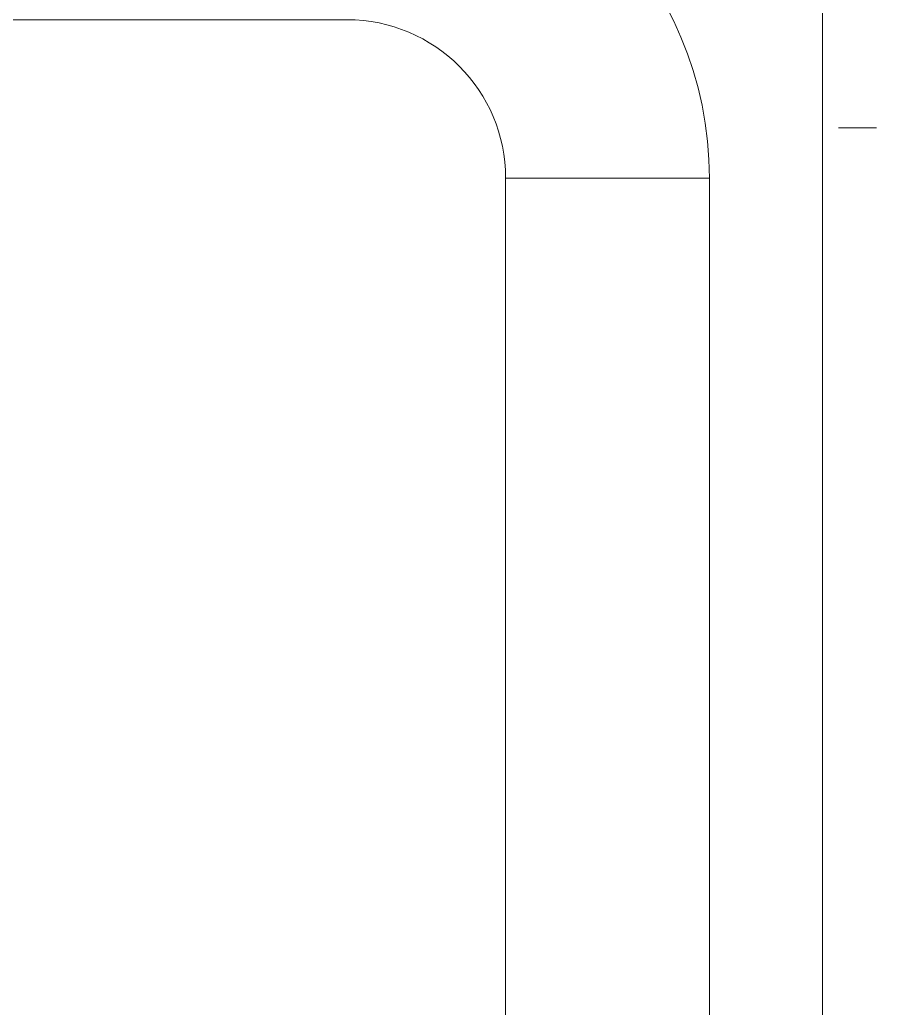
# Model space of a CAD drawing. Header units: millimetres. Extents: x -7702 to 17735, y -16958 to 1800.
# Drawn here: x -6691.9 to -6502.1, y -15072 to -14853.7 of the extents above; entities that cross this region are included whole.
import ezdxf

# ---------------------------------------------------------------- set-up
doc = ezdxf.new("R2010")
doc.units = ezdxf.units.MM
doc.layers.add('G-IMPT', color=8, linetype='Continuous', lineweight=9)
doc.layers.add('I-FURN', color=30, linetype='Continuous', lineweight=9)

msp = doc.modelspace()

# ---------------------------------------------------------------- hatches: boundary and pattern name
at = {"layer": 'I-FURN'}
h = msp.add_hatch(dxfattribs=at)
h.set_pattern_fill('FP_1', color=256, style=0, pattern_type=2)
h.set_pattern_definition([(0, (-7425.62, -16909.65), (203.2, 50.8), [8.382, -144.018, 8.382, -144.018, -812.8]), (0, (-7425.62, -16909.65), (203.2, 50.8), [-304.8, 8.382, -296.418, 8.382, -144.018, -355.6]), (0, (-7425.62, -16909.65), (203.2, 50.8), [-762, 8.382, -93.218, 8.382, -245.618]), (120, (-7349.42, -16884.25), (-145.5941, 150.57636), [8.382, -144.018, 8.382, -144.018, -812.8]), (120, (-7349.42, -16884.25), (-145.5941, 150.57636), [-304.8, 8.382, -296.418, 8.382, -144.018, -355.6]), (120, (-7349.42, -16884.25), (-145.5941, 150.57636), [-762, 8.382, -93.218, 8.382, -245.618]), (240, (-7324.02, -16782.65), (-57.6059, -201.37636), [8.382, -144.018, 8.382, -144.018, -812.8]), (240, (-7324.02, -16782.65), (-57.6059, -201.37636), [-304.8, 8.382, -296.418, 8.382, -144.018, -355.6]), (240, (-7324.02, -16782.65), (-57.6059, -201.37636), [-762, 8.382, -93.218, 8.382, -245.618])])
h.paths.add_polyline_path([(-5696.996, -16569.651), (-5064.62, -16569.651), (-5064.62, -15979.651), (-6464.62, -15979.651), (-6464.62, -14479.651), (-3564.62, -14479.651), (-3564.62, -13779.651), (-7054.62, -13779.651), (-7054.62, -16569.651), (-5926.51, -16569.651)])
h.paths.add_polyline_path([(-6844.565, -15674.651), (-6854.62, -15674.651), (-6867.561, -15672.947), (-6879.62, -15667.952), (-6889.975, -15660.006), (-6897.921, -15649.651), (-6902.916, -15637.592), (-6904.62, -15624.651), (-6904.62, -15238.636), (-6937.509, -15238.968), (-6942.188, -15243.258), (-6948.131, -15246.123), (-6954.62, -15247.151), (-6961.776, -15245.946), (-6968.078, -15242.621), (-6973.227, -15237.082), (-6976.019, -15231.604), (-6977.12, -15224.651), (-6977.196, -15224.651), (-6977.12, -15172.651), (-6932.12, -15172.651), (-6932.02, -15210.693), (-6904.62, -15210.302), (-6904.62, -14834.651), (-6902.916, -14821.71), (-6897.284, -14808.82), (-6889.975, -14799.295), (-6879.62, -14791.35), (-6867.561, -14786.354), (-6854.62, -14784.651), (-6564.62, -14784.651), (-6551.679, -14786.354), (-6539.62, -14791.35), (-6529.265, -14799.295), (-6521.319, -14809.651), (-6516.324, -14821.71), (-6514.62, -14834.651), (-6514.62, -15624.651), (-6516.324, -15637.592), (-6521.319, -15649.651), (-6529.265, -15660.006), (-6539.62, -15667.952), (-6551.679, -15672.947), (-6564.62, -15674.651), (-6615.051, -15674.651)])
h.paths.add_polyline_path([(-6976.243, -15219.046), (-6976.197, -15218.821), (-6976.232, -15218.98)])
h.paths.add_polyline_path([(-6954.62, -15172.608), (-6951.784, -15172.493), (-6952.426, -15172.539), (-6954.294, -15172.598)])
h.paths.add_polyline_path([(-6965.127, -15172.588), (-6966.676, -15172.36), (-6975.07, -15172.104), (-6975.07, -15171.351), (-6976.351, -15171.351), (-6977.12, -15170.802), (-6977.12, -15145.851), (-6932.12, -15145.851), (-6932.12, -15170.801), (-6933.221, -15171.351), (-6934.394, -15171.351), (-6934.17, -15172.104), (-6937.489, -15172.39), (-6937.788, -15172.435), (-6940.145, -15172.236), (-6940.911, -15172.191), (-6943.459, -15172.407), (-6944.977, -15172.526), (-6944.917, -15172.25), (-6945.488, -15172.191), (-6963.775, -15172.478), (-6964.324, -15172.53), (-6964.81, -15172.565)])
h.paths.add_polyline_path([(-5445.216, -14389.651), (-5445.216, -13879.651), (-4584.024, -13879.651), (-4584.024, -14389.651), (-5430.216, -14389.651)])

# ---------------------------------------------------------------- linework, layer by layer
at = {"layer": 'G-IMPT'}
for p, q in [((-6619.62, -14853.651), (-6799.62, -14853.651)), ((-6584.62, -15128.651), (-6584.62, -14888.651)), ((-6584.62, -14888.651), (-6539.62, -14888.651)), ((-6539.62, -14888.651), (-6539.62, -15128.651))]:
    msp.add_line(p, q, dxfattribs=at)
for radius in [80, 35]:
    msp.add_arc((-6619.62, -14888.651), radius, 0, 90, dxfattribs=at)
at = {"layer": 'I-FURN'}
msp.add_line((-6514.62, -14834.651), (-6514.62, -15624.651), dxfattribs=at)

doc.saveas('drawing.dxf')
